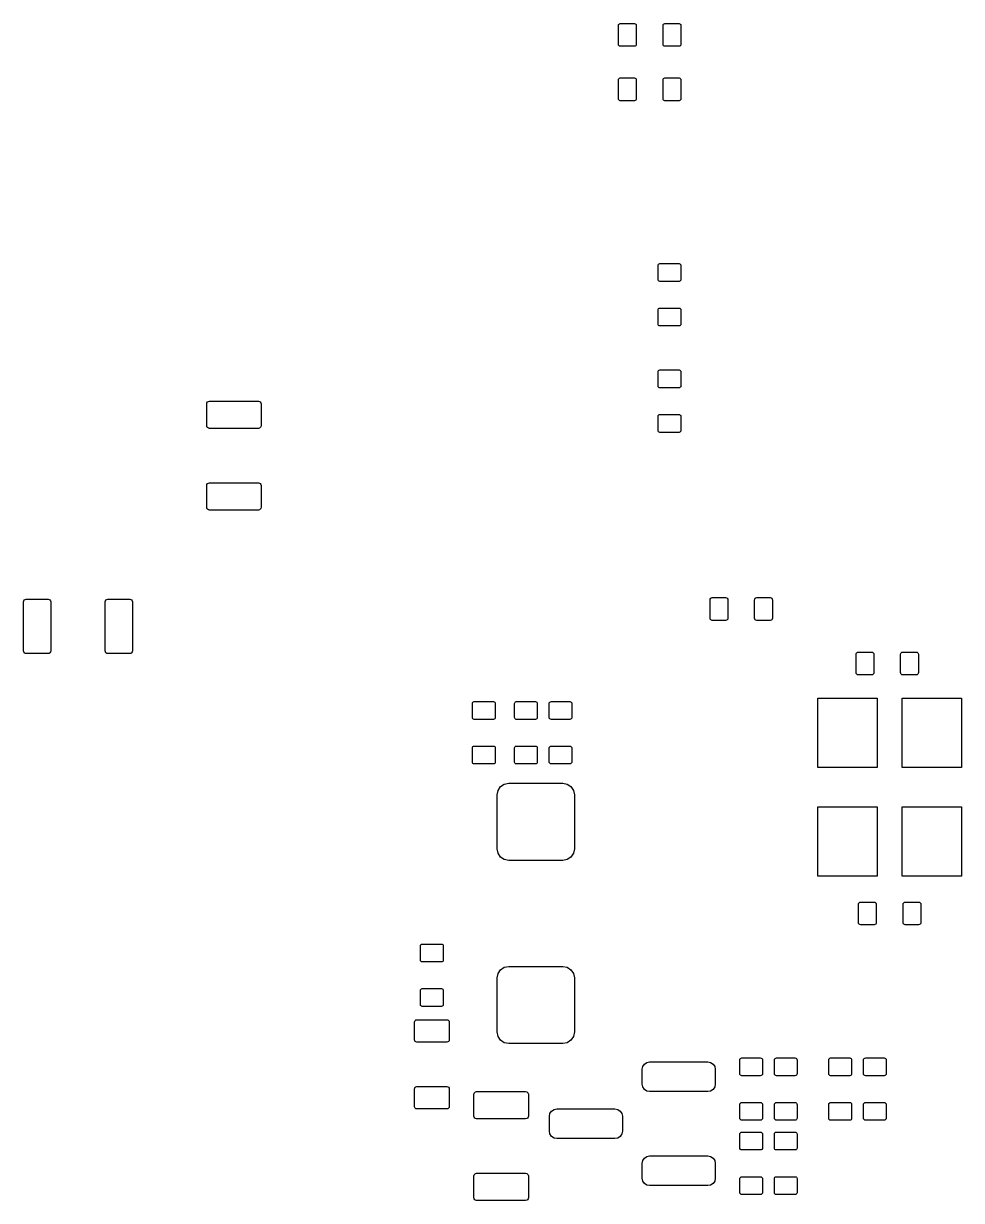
# Model space of a CAD drawing. Extents: x 105.5 to 143.5, y -104 to -51.8.
# Drawn here: x 105.5 to 124.45, y -104.05 to -80.27 of the extents above; entities that cross this region are included whole.
import ezdxf

# ---------------------------------------------------------------- set-up
doc = ezdxf.new("R2010")
doc.units = 0
doc.layers.add('BLACK', color=7, linetype='CONTINUOUS')

msp = doc.modelspace()

# ---------------------------------------------------------------- linework, layer by layer
at = {"layer": 'BLACK', "linetype": 'CONTINUOUS'}
for p, q in [((117.52, -80.306), (117.523, -80.2922)), ((117.52, -80.694), (117.52, -80.306)), ((117.523, -80.2922), (117.531, -80.2805)), ((117.531, -80.2805), (117.542, -80.2727)), ((117.542, -80.2727), (117.556, -80.27)), ((117.556, -80.27), (117.844, -80.27)), ((117.844, -80.27), (117.858, -80.2727)), ((117.858, -80.2727), (117.869, -80.2805)), ((117.869, -80.2805), (117.877, -80.2922)), ((117.877, -80.2922), (117.88, -80.306)), ((117.88, -80.306), (117.88, -80.694)), ((118.42, -80.306), (118.423, -80.2922)), ((118.42, -80.694), (118.42, -80.306)), ((118.423, -80.2922), (118.431, -80.2805)), ((118.431, -80.2805), (118.442, -80.2727)), ((118.442, -80.2727), (118.456, -80.27)), ((118.456, -80.27), (118.744, -80.27)), ((118.744, -80.27), (118.758, -80.2727)), ((118.758, -80.2727), (118.769, -80.2805)), ((118.769, -80.2805), (118.777, -80.2922)), ((118.777, -80.2922), (118.78, -80.306)), ((118.78, -80.306), (118.78, -80.694)), ((117.523, -80.7078), (117.52, -80.694)), ((117.531, -80.7195), (117.523, -80.7078)), ((117.542, -80.7273), (117.531, -80.7195)), ((117.556, -80.73), (117.542, -80.7273)), ((117.844, -80.73), (117.556, -80.73)), ((117.858, -80.7273), (117.844, -80.73)), ((117.869, -80.7195), (117.858, -80.7273)), ((117.877, -80.7078), (117.869, -80.7195)), ((117.88, -80.694), (117.877, -80.7078)), ((118.423, -80.7078), (118.42, -80.694)), ((118.431, -80.7195), (118.423, -80.7078)), ((118.442, -80.7273), (118.431, -80.7195)), ((118.456, -80.73), (118.442, -80.7273)), ((118.744, -80.73), (118.456, -80.73)), ((118.758, -80.7273), (118.744, -80.73)), ((118.769, -80.7195), (118.758, -80.7273)), ((118.777, -80.7078), (118.769, -80.7195)), ((118.78, -80.694), (118.777, -80.7078)), ((117.52, -81.406), (117.523, -81.3922)), ((117.52, -81.794), (117.52, -81.406)), ((117.523, -81.3922), (117.531, -81.3805)), ((117.531, -81.3805), (117.542, -81.3727)), ((117.542, -81.3727), (117.556, -81.37)), ((117.556, -81.37), (117.844, -81.37)), ((117.844, -81.37), (117.858, -81.3727)), ((117.858, -81.3727), (117.869, -81.3805)), ((117.869, -81.3805), (117.877, -81.3922)), ((117.877, -81.3922), (117.88, -81.406)), ((117.88, -81.406), (117.88, -81.794)), ((118.42, -81.406), (118.423, -81.3922)), ((118.42, -81.794), (118.42, -81.406)), ((118.423, -81.3922), (118.431, -81.3805)), ((118.431, -81.3805), (118.442, -81.3727)), ((118.442, -81.3727), (118.456, -81.37)), ((118.456, -81.37), (118.744, -81.37)), ((118.744, -81.37), (118.758, -81.3727)), ((118.758, -81.3727), (118.769, -81.3805)), ((118.769, -81.3805), (118.777, -81.3922)), ((118.777, -81.3922), (118.78, -81.406)), ((118.78, -81.406), (118.78, -81.794)), ((117.523, -81.8078), (117.52, -81.794)), ((117.88, -81.794), (117.877, -81.8078)), ((118.423, -81.8078), (118.42, -81.794)), ((118.78, -81.794), (118.777, -81.8078)), ((117.531, -81.8195), (117.523, -81.8078)), ((117.542, -81.8273), (117.531, -81.8195)), ((117.556, -81.83), (117.542, -81.8273)), ((117.844, -81.83), (117.556, -81.83)), ((117.858, -81.8273), (117.844, -81.83)), ((117.869, -81.8195), (117.858, -81.8273)), ((117.877, -81.8078), (117.869, -81.8195)), ((118.431, -81.8195), (118.423, -81.8078)), ((118.442, -81.8273), (118.431, -81.8195)), ((118.456, -81.83), (118.442, -81.8273)), ((118.744, -81.83), (118.456, -81.83)), ((118.758, -81.8273), (118.744, -81.83)), ((118.769, -81.8195), (118.758, -81.8273)), ((118.777, -81.8078), (118.769, -81.8195)), ((118.323, -85.1422), (118.331, -85.1305)), ((118.331, -85.1305), (118.342, -85.1227)), ((118.342, -85.1227), (118.356, -85.12)), ((118.356, -85.12), (118.744, -85.12)), ((118.744, -85.12), (118.758, -85.1227)), ((118.758, -85.1227), (118.769, -85.1305)), ((118.769, -85.1305), (118.777, -85.1422)), ((118.32, -85.156), (118.323, -85.1422)), ((118.32, -85.444), (118.32, -85.156)), ((118.777, -85.1422), (118.78, -85.156)), ((118.78, -85.156), (118.78, -85.444)), ((118.323, -85.4578), (118.32, -85.444)), ((118.331, -85.4695), (118.323, -85.4578)), ((118.342, -85.4773), (118.331, -85.4695)), ((118.356, -85.48), (118.342, -85.4773)), ((118.744, -85.48), (118.356, -85.48)), ((118.758, -85.4773), (118.744, -85.48)), ((118.769, -85.4695), (118.758, -85.4773)), ((118.777, -85.4578), (118.769, -85.4695)), ((118.78, -85.444), (118.777, -85.4578)), ((118.32, -86.056), (118.323, -86.0422)), ((118.32, -86.344), (118.32, -86.056)), ((118.323, -86.0422), (118.331, -86.0305)), ((118.331, -86.0305), (118.342, -86.0227)), ((118.342, -86.0227), (118.356, -86.02)), ((118.356, -86.02), (118.744, -86.02)), ((118.744, -86.02), (118.758, -86.0227)), ((118.758, -86.0227), (118.769, -86.0305)), ((118.769, -86.0305), (118.777, -86.0422)), ((118.777, -86.0422), (118.78, -86.056)), ((118.78, -86.056), (118.78, -86.344)), ((118.323, -86.3578), (118.32, -86.344)), ((118.331, -86.3695), (118.323, -86.3578)), ((118.342, -86.3773), (118.331, -86.3695)), ((118.356, -86.38), (118.342, -86.3773)), ((118.744, -86.38), (118.356, -86.38)), ((118.758, -86.3773), (118.744, -86.38)), ((118.769, -86.3695), (118.758, -86.3773)), ((118.777, -86.3578), (118.769, -86.3695)), ((118.78, -86.344), (118.777, -86.3578)), ((118.342, -87.2727), (118.356, -87.27)), ((118.356, -87.27), (118.744, -87.27)), ((118.744, -87.27), (118.758, -87.2727)), ((118.32, -87.306), (118.323, -87.2922)), ((118.32, -87.594), (118.32, -87.306)), ((118.323, -87.2922), (118.331, -87.2805)), ((118.331, -87.2805), (118.342, -87.2727)), ((118.758, -87.2727), (118.769, -87.2805)), ((118.769, -87.2805), (118.777, -87.2922)), ((118.777, -87.2922), (118.78, -87.306)), ((118.78, -87.306), (118.78, -87.594)), ((118.323, -87.6078), (118.32, -87.594)), ((118.331, -87.6195), (118.323, -87.6078)), ((118.342, -87.6273), (118.331, -87.6195)), ((118.356, -87.63), (118.342, -87.6273)), ((118.744, -87.63), (118.356, -87.63)), ((118.758, -87.6273), (118.744, -87.63)), ((118.769, -87.6195), (118.758, -87.6273)), ((118.777, -87.6078), (118.769, -87.6195)), ((118.78, -87.594), (118.777, -87.6078)), ((109.2, -87.955), (109.204, -87.934)), ((109.2, -88.395), (109.2, -87.955)), ((109.204, -87.934), (109.216, -87.9161)), ((109.216, -87.9161), (109.234, -87.9042)), ((109.234, -87.9042), (109.255, -87.9)), ((109.255, -87.9), (110.245, -87.9)), ((110.245, -87.9), (110.266, -87.9042)), ((110.266, -87.9042), (110.284, -87.9161)), ((110.284, -87.9161), (110.296, -87.934)), ((110.296, -87.934), (110.3, -87.955)), ((110.3, -87.955), (110.3, -88.395)), ((118.32, -88.206), (118.323, -88.1922)), ((118.32, -88.494), (118.32, -88.206)), ((118.323, -88.1922), (118.331, -88.1805)), ((118.331, -88.1805), (118.342, -88.1727)), ((118.342, -88.1727), (118.356, -88.17)), ((118.356, -88.17), (118.744, -88.17)), ((118.744, -88.17), (118.758, -88.1727)), ((118.758, -88.1727), (118.769, -88.1805)), ((118.769, -88.1805), (118.777, -88.1922)), ((118.777, -88.1922), (118.78, -88.206)), ((118.78, -88.206), (118.78, -88.494)), ((109.204, -88.416), (109.2, -88.395)), ((109.216, -88.4339), (109.204, -88.416)), ((109.234, -88.4458), (109.216, -88.4339)), ((109.255, -88.45), (109.234, -88.4458)), ((110.245, -88.45), (109.255, -88.45)), ((110.266, -88.4458), (110.245, -88.45)), ((110.284, -88.4339), (110.266, -88.4458)), ((110.296, -88.416), (110.284, -88.4339)), ((110.3, -88.395), (110.296, -88.416)), ((118.323, -88.5078), (118.32, -88.494)), ((118.331, -88.5195), (118.323, -88.5078)), ((118.342, -88.5273), (118.331, -88.5195)), ((118.356, -88.53), (118.342, -88.5273)), ((118.744, -88.53), (118.356, -88.53)), ((118.758, -88.5273), (118.744, -88.53)), ((118.769, -88.5195), (118.758, -88.5273)), ((118.777, -88.5078), (118.769, -88.5195)), ((118.78, -88.494), (118.777, -88.5078)), ((109.2, -89.605), (109.204, -89.584)), ((109.2, -90.045), (109.2, -89.605)), ((109.204, -89.584), (109.216, -89.5661)), ((109.216, -89.5661), (109.234, -89.5542)), ((109.234, -89.5542), (109.255, -89.55)), ((109.255, -89.55), (110.245, -89.55)), ((110.245, -89.55), (110.266, -89.5542)), ((110.266, -89.5542), (110.284, -89.5661)), ((110.284, -89.5661), (110.296, -89.584)), ((110.296, -89.584), (110.3, -89.605)), ((110.3, -89.605), (110.3, -90.045)), ((109.204, -90.066), (109.2, -90.045)), ((109.216, -90.0839), (109.204, -90.066)), ((109.234, -90.0958), (109.216, -90.0839)), ((109.255, -90.1), (109.234, -90.0958)), ((110.245, -90.1), (109.255, -90.1)), ((110.266, -90.0958), (110.245, -90.1)), ((110.284, -90.0839), (110.266, -90.0958)), ((110.296, -90.066), (110.284, -90.0839)), ((110.3, -90.045), (110.296, -90.066)), ((105.5, -91.955), (105.504, -91.934)), ((105.5, -92.945), (105.5, -91.955)), ((105.504, -91.934), (105.516, -91.9161)), ((105.516, -91.9161), (105.534, -91.9042)), ((105.534, -91.9042), (105.555, -91.9)), ((105.555, -91.9), (105.995, -91.9)), ((105.995, -91.9), (106.016, -91.9042)), ((106.016, -91.9042), (106.034, -91.9161)), ((106.034, -91.9161), (106.046, -91.934)), ((106.046, -91.934), (106.05, -91.955)), ((106.05, -91.955), (106.05, -92.945)), ((107.15, -91.955), (107.154, -91.934)), ((107.15, -92.945), (107.15, -91.955)), ((107.154, -91.934), (107.166, -91.9161)), ((107.166, -91.9161), (107.184, -91.9042)), ((107.184, -91.9042), (107.205, -91.9)), ((107.205, -91.9), (107.645, -91.9)), ((107.645, -91.9), (107.666, -91.9042)), ((107.666, -91.9042), (107.684, -91.9161)), ((107.684, -91.9161), (107.696, -91.934)), ((107.696, -91.934), (107.7, -91.955)), ((107.7, -91.955), (107.7, -92.945)), ((119.37, -91.915), (119.373, -91.8978)), ((119.37, -92.285), (119.37, -91.915)), ((119.373, -91.8978), (119.383, -91.8832)), ((119.383, -91.8832), (119.398, -91.8734)), ((119.398, -91.8734), (119.415, -91.87)), ((119.415, -91.87), (119.685, -91.87)), ((119.685, -91.87), (119.702, -91.8734)), ((119.702, -91.8734), (119.717, -91.8832)), ((119.717, -91.8832), (119.727, -91.8978)), ((119.727, -91.8978), (119.73, -91.915)), ((119.73, -91.915), (119.73, -92.285)), ((120.27, -91.915), (120.273, -91.8978)), ((120.27, -92.285), (120.27, -91.915)), ((120.273, -91.8978), (120.283, -91.8832)), ((120.283, -91.8832), (120.298, -91.8734)), ((120.298, -91.8734), (120.315, -91.87)), ((120.315, -91.87), (120.585, -91.87)), ((120.585, -91.87), (120.602, -91.8734)), ((120.602, -91.8734), (120.617, -91.8832)), ((120.617, -91.8832), (120.627, -91.8978)), ((120.627, -91.8978), (120.63, -91.915)), ((120.63, -91.915), (120.63, -92.285)), ((119.373, -92.3022), (119.37, -92.285)), ((119.383, -92.3168), (119.373, -92.3022)), ((119.398, -92.3266), (119.383, -92.3168)), ((119.415, -92.33), (119.398, -92.3266)), ((119.685, -92.33), (119.415, -92.33)), ((119.702, -92.3266), (119.685, -92.33)), ((119.717, -92.3168), (119.702, -92.3266)), ((119.727, -92.3022), (119.717, -92.3168)), ((119.73, -92.285), (119.727, -92.3022)), ((120.273, -92.3022), (120.27, -92.285)), ((120.283, -92.3168), (120.273, -92.3022)), ((120.298, -92.3266), (120.283, -92.3168)), ((120.315, -92.33), (120.298, -92.3266)), ((120.585, -92.33), (120.315, -92.33)), ((120.602, -92.3266), (120.585, -92.33)), ((120.617, -92.3168), (120.602, -92.3266)), ((120.627, -92.3022), (120.617, -92.3168)), ((120.63, -92.285), (120.627, -92.3022)), ((105.504, -92.966), (105.5, -92.945)), ((105.516, -92.9839), (105.504, -92.966)), ((106.046, -92.966), (106.034, -92.9839)), ((106.05, -92.945), (106.046, -92.966)), ((107.154, -92.966), (107.15, -92.945)), ((107.166, -92.9839), (107.154, -92.966)), ((107.696, -92.966), (107.684, -92.9839)), ((107.7, -92.945), (107.696, -92.966)), ((122.333, -92.9832), (122.348, -92.9734)), ((122.348, -92.9734), (122.365, -92.97)), ((122.365, -92.97), (122.635, -92.97)), ((122.635, -92.97), (122.652, -92.9734)), ((122.652, -92.9734), (122.667, -92.9832)), ((123.233, -92.9832), (123.248, -92.9734)), ((123.248, -92.9734), (123.265, -92.97)), ((123.265, -92.97), (123.535, -92.97)), ((123.535, -92.97), (123.552, -92.9734)), ((123.552, -92.9734), (123.567, -92.9832)), ((105.534, -92.9958), (105.516, -92.9839)), ((105.555, -93), (105.534, -92.9958)), ((105.995, -93), (105.555, -93)), ((106.016, -92.9958), (105.995, -93)), ((106.034, -92.9839), (106.016, -92.9958)), ((107.184, -92.9958), (107.166, -92.9839)), ((107.205, -93), (107.184, -92.9958)), ((107.645, -93), (107.205, -93)), ((107.666, -92.9958), (107.645, -93)), ((107.684, -92.9839), (107.666, -92.9958)), ((122.32, -93.015), (122.323, -92.9978)), ((122.32, -93.385), (122.32, -93.015)), ((122.323, -92.9978), (122.333, -92.9832)), ((122.667, -92.9832), (122.677, -92.9978)), ((122.677, -92.9978), (122.68, -93.015)), ((122.68, -93.015), (122.68, -93.385)), ((123.22, -93.015), (123.223, -92.9978)), ((123.22, -93.385), (123.22, -93.015)), ((123.223, -92.9978), (123.233, -92.9832)), ((123.567, -92.9832), (123.577, -92.9978)), ((123.577, -92.9978), (123.58, -93.015)), ((123.58, -93.015), (123.58, -93.385)), ((122.323, -93.4022), (122.32, -93.385)), ((122.333, -93.4168), (122.323, -93.4022)), ((122.348, -93.4266), (122.333, -93.4168)), ((122.365, -93.43), (122.348, -93.4266)), ((122.635, -93.43), (122.365, -93.43)), ((122.652, -93.4266), (122.635, -93.43)), ((122.667, -93.4168), (122.652, -93.4266)), ((122.677, -93.4022), (122.667, -93.4168)), ((122.68, -93.385), (122.677, -93.4022)), ((123.223, -93.4022), (123.22, -93.385)), ((123.233, -93.4168), (123.223, -93.4022)), ((123.248, -93.4266), (123.233, -93.4168)), ((123.265, -93.43), (123.248, -93.4266)), ((123.535, -93.43), (123.265, -93.43)), ((123.552, -93.4266), (123.535, -93.43)), ((123.567, -93.4168), (123.552, -93.4266)), ((123.577, -93.4022), (123.567, -93.4168)), ((123.58, -93.385), (123.577, -93.4022)), ((121.55, -95.3), (121.55, -93.9)), ((121.55, -93.9), (122.75, -93.9)), ((122.75, -93.9), (122.75, -95.3)), ((123.25, -95.3), (123.25, -93.9)), ((123.25, -93.9), (124.45, -93.9)), ((124.45, -93.9), (124.45, -95.3)), ((114.57, -94.006), (114.573, -93.9922)), ((114.57, -94.294), (114.57, -94.006)), ((114.573, -93.9922), (114.581, -93.9805)), ((114.581, -93.9805), (114.592, -93.9727)), ((114.592, -93.9727), (114.606, -93.97)), ((114.606, -93.97), (114.994, -93.97)), ((114.994, -93.97), (115.008, -93.9727)), ((115.008, -93.9727), (115.019, -93.9805)), ((115.019, -93.9805), (115.027, -93.9922)), ((115.027, -93.9922), (115.03, -94.006)), ((115.03, -94.006), (115.03, -94.294)), ((115.42, -94.006), (115.423, -93.9922)), ((115.42, -94.294), (115.42, -94.006)), ((115.423, -93.9922), (115.431, -93.9805)), ((115.431, -93.9805), (115.442, -93.9727)), ((115.442, -93.9727), (115.456, -93.97)), ((115.456, -93.97), (115.844, -93.97)), ((115.844, -93.97), (115.858, -93.9727)), ((115.858, -93.9727), (115.869, -93.9805)), ((115.869, -93.9805), (115.877, -93.9922)), ((115.877, -93.9922), (115.88, -94.006)), ((115.88, -94.006), (115.88, -94.294)), ((116.12, -94.015), (116.123, -93.9978)), ((116.12, -94.285), (116.12, -94.015)), ((116.123, -93.9978), (116.133, -93.9832)), ((116.133, -93.9832), (116.148, -93.9734)), ((116.148, -93.9734), (116.165, -93.97)), ((116.165, -93.97), (116.535, -93.97)), ((116.535, -93.97), (116.552, -93.9734)), ((116.552, -93.9734), (116.567, -93.9832)), ((116.567, -93.9832), (116.577, -93.9978)), ((116.577, -93.9978), (116.58, -94.015)), ((116.58, -94.015), (116.58, -94.285)), ((114.573, -94.3078), (114.57, -94.294)), ((114.581, -94.3195), (114.573, -94.3078)), ((114.592, -94.3273), (114.581, -94.3195)), ((114.606, -94.33), (114.592, -94.3273)), ((114.994, -94.33), (114.606, -94.33)), ((115.008, -94.3273), (114.994, -94.33)), ((115.019, -94.3195), (115.008, -94.3273)), ((115.027, -94.3078), (115.019, -94.3195)), ((115.03, -94.294), (115.027, -94.3078)), ((115.423, -94.3078), (115.42, -94.294)), ((115.431, -94.3195), (115.423, -94.3078)), ((115.442, -94.3273), (115.431, -94.3195)), ((115.456, -94.33), (115.442, -94.3273)), ((115.844, -94.33), (115.456, -94.33)), ((115.858, -94.3273), (115.844, -94.33)), ((115.869, -94.3195), (115.858, -94.3273)), ((115.877, -94.3078), (115.869, -94.3195)), ((115.88, -94.294), (115.877, -94.3078)), ((116.123, -94.3022), (116.12, -94.285)), ((116.133, -94.3168), (116.123, -94.3022)), ((116.148, -94.3266), (116.133, -94.3168)), ((116.165, -94.33), (116.148, -94.3266)), ((116.535, -94.33), (116.165, -94.33)), ((116.552, -94.3266), (116.535, -94.33)), ((116.567, -94.3168), (116.552, -94.3266)), ((116.577, -94.3022), (116.567, -94.3168)), ((116.58, -94.285), (116.577, -94.3022)), ((114.573, -94.8922), (114.581, -94.8805)), ((114.581, -94.8805), (114.592, -94.8727)), ((114.592, -94.8727), (114.606, -94.87)), ((114.606, -94.87), (114.994, -94.87)), ((114.994, -94.87), (115.008, -94.8727)), ((115.008, -94.8727), (115.019, -94.8805)), ((115.019, -94.8805), (115.027, -94.8922)), ((115.423, -94.8922), (115.431, -94.8805)), ((115.431, -94.8805), (115.442, -94.8727)), ((115.442, -94.8727), (115.456, -94.87)), ((115.456, -94.87), (115.844, -94.87)), ((115.844, -94.87), (115.858, -94.8727)), ((115.858, -94.8727), (115.869, -94.8805)), ((115.869, -94.8805), (115.877, -94.8922)), ((116.133, -94.8832), (116.148, -94.8734)), ((116.148, -94.8734), (116.165, -94.87)), ((116.165, -94.87), (116.535, -94.87)), ((116.535, -94.87), (116.552, -94.8734)), ((116.552, -94.8734), (116.567, -94.8832)), ((114.57, -94.906), (114.573, -94.8922)), ((114.57, -95.194), (114.57, -94.906)), ((115.027, -94.8922), (115.03, -94.906)), ((115.03, -94.906), (115.03, -95.194)), ((115.42, -94.906), (115.423, -94.8922)), ((115.42, -95.194), (115.42, -94.906)), ((115.877, -94.8922), (115.88, -94.906)), ((115.88, -94.906), (115.88, -95.194)), ((116.12, -94.915), (116.123, -94.8978)), ((116.12, -95.185), (116.12, -94.915)), ((116.123, -94.8978), (116.133, -94.8832)), ((116.567, -94.8832), (116.577, -94.8978)), ((116.577, -94.8978), (116.58, -94.915)), ((116.58, -94.915), (116.58, -95.185)), ((114.573, -95.2078), (114.57, -95.194)), ((114.581, -95.2195), (114.573, -95.2078)), ((114.592, -95.2273), (114.581, -95.2195)), ((114.606, -95.23), (114.592, -95.2273)), ((114.994, -95.23), (114.606, -95.23)), ((115.008, -95.2273), (114.994, -95.23)), ((115.019, -95.2195), (115.008, -95.2273)), ((115.027, -95.2078), (115.019, -95.2195)), ((115.03, -95.194), (115.027, -95.2078)), ((115.423, -95.2078), (115.42, -95.194)), ((115.431, -95.2195), (115.423, -95.2078)), ((115.442, -95.2273), (115.431, -95.2195)), ((115.456, -95.23), (115.442, -95.2273)), ((115.844, -95.23), (115.456, -95.23)), ((115.858, -95.2273), (115.844, -95.23)), ((115.869, -95.2195), (115.858, -95.2273)), ((115.877, -95.2078), (115.869, -95.2195)), ((115.88, -95.194), (115.877, -95.2078)), ((116.123, -95.2022), (116.12, -95.185)), ((116.133, -95.2168), (116.123, -95.2022)), ((116.148, -95.2266), (116.133, -95.2168)), ((116.165, -95.23), (116.148, -95.2266)), ((116.535, -95.23), (116.165, -95.23)), ((116.552, -95.2266), (116.535, -95.23)), ((116.567, -95.2168), (116.552, -95.2266)), ((116.577, -95.2022), (116.567, -95.2168)), ((116.58, -95.185), (116.577, -95.2022)), ((122.75, -95.3), (121.55, -95.3)), ((124.45, -95.3), (123.25, -95.3)), ((115.07, -95.854), (115.088, -95.7645)), ((115.088, -95.7645), (115.139, -95.6885)), ((115.139, -95.6885), (115.214, -95.6378)), ((115.214, -95.6378), (115.304, -95.62)), ((115.304, -95.62), (116.396, -95.62)), ((116.396, -95.62), (116.486, -95.6378)), ((116.486, -95.6378), (116.561, -95.6885)), ((116.561, -95.6885), (116.612, -95.7645)), ((116.612, -95.7645), (116.63, -95.854)), ((115.07, -96.946), (115.07, -95.854)), ((116.63, -95.854), (116.63, -96.946)), ((121.55, -97.5), (121.55, -96.1)), ((121.55, -96.1), (122.75, -96.1)), ((122.75, -96.1), (122.75, -97.5)), ((123.25, -97.5), (123.25, -96.1)), ((123.25, -96.1), (124.45, -96.1)), ((124.45, -96.1), (124.45, -97.5)), ((115.088, -97.0355), (115.07, -96.946)), ((116.63, -96.946), (116.612, -97.0355)), ((115.139, -97.1115), (115.088, -97.0355)), ((115.214, -97.1622), (115.139, -97.1115)), ((115.304, -97.18), (115.214, -97.1622)), ((116.396, -97.18), (115.304, -97.18)), ((116.486, -97.1622), (116.396, -97.18)), ((116.561, -97.1115), (116.486, -97.1622)), ((116.612, -97.0355), (116.561, -97.1115)), ((122.75, -97.5), (121.55, -97.5)), ((124.45, -97.5), (123.25, -97.5)), ((122.37, -98.065), (122.373, -98.0478)), ((122.37, -98.435), (122.37, -98.065)), ((122.373, -98.0478), (122.383, -98.0332)), ((122.383, -98.0332), (122.398, -98.0234)), ((122.398, -98.0234), (122.415, -98.02)), ((122.415, -98.02), (122.685, -98.02)), ((122.685, -98.02), (122.702, -98.0234)), ((122.702, -98.0234), (122.717, -98.0332)), ((122.717, -98.0332), (122.727, -98.0478)), ((122.727, -98.0478), (122.73, -98.065)), ((122.73, -98.065), (122.73, -98.435)), ((123.27, -98.065), (123.273, -98.0478)), ((123.27, -98.435), (123.27, -98.065)), ((123.273, -98.0478), (123.283, -98.0332)), ((123.283, -98.0332), (123.298, -98.0234)), ((123.298, -98.0234), (123.315, -98.02)), ((123.315, -98.02), (123.585, -98.02)), ((123.585, -98.02), (123.602, -98.0234)), ((123.602, -98.0234), (123.617, -98.0332)), ((123.617, -98.0332), (123.627, -98.0478)), ((123.627, -98.0478), (123.63, -98.065)), ((123.63, -98.065), (123.63, -98.435)), ((122.373, -98.4522), (122.37, -98.435)), ((122.73, -98.435), (122.727, -98.4522)), ((123.273, -98.4522), (123.27, -98.435)), ((123.63, -98.435), (123.627, -98.4522)), ((122.383, -98.4668), (122.373, -98.4522)), ((122.398, -98.4766), (122.383, -98.4668)), ((122.415, -98.48), (122.398, -98.4766)), ((122.685, -98.48), (122.415, -98.48)), ((122.702, -98.4766), (122.685, -98.48)), ((122.717, -98.4668), (122.702, -98.4766)), ((122.727, -98.4522), (122.717, -98.4668)), ((123.283, -98.4668), (123.273, -98.4522)), ((123.298, -98.4766), (123.283, -98.4668)), ((123.315, -98.48), (123.298, -98.4766)), ((123.585, -98.48), (123.315, -98.48)), ((123.602, -98.4766), (123.585, -98.48)), ((123.617, -98.4668), (123.602, -98.4766)), ((123.627, -98.4522), (123.617, -98.4668)), ((113.52, -98.906), (113.523, -98.8922)), ((113.52, -99.194), (113.52, -98.906)), ((113.523, -98.8922), (113.531, -98.8805)), ((113.531, -98.8805), (113.542, -98.8727)), ((113.542, -98.8727), (113.556, -98.87)), ((113.556, -98.87), (113.944, -98.87)), ((113.944, -98.87), (113.958, -98.8727)), ((113.958, -98.8727), (113.969, -98.8805)), ((113.969, -98.8805), (113.977, -98.8922)), ((113.977, -98.8922), (113.98, -98.906)), ((113.98, -98.906), (113.98, -99.194)), ((113.523, -99.2078), (113.52, -99.194)), ((113.531, -99.2195), (113.523, -99.2078)), ((113.542, -99.2273), (113.531, -99.2195)), ((113.556, -99.23), (113.542, -99.2273)), ((113.944, -99.23), (113.556, -99.23)), ((113.958, -99.2273), (113.944, -99.23)), ((113.969, -99.2195), (113.958, -99.2273)), ((113.977, -99.2078), (113.969, -99.2195)), ((113.98, -99.194), (113.977, -99.2078)), ((115.088, -99.4645), (115.139, -99.3885)), ((115.139, -99.3885), (115.214, -99.3378)), ((115.214, -99.3378), (115.304, -99.32)), ((115.304, -99.32), (116.396, -99.32)), ((116.396, -99.32), (116.486, -99.3378)), ((116.486, -99.3378), (116.561, -99.3885)), ((116.561, -99.3885), (116.612, -99.4645)), ((115.07, -99.554), (115.088, -99.4645)), ((115.07, -100.646), (115.07, -99.554)), ((116.612, -99.4645), (116.63, -99.554)), ((116.63, -99.554), (116.63, -100.646)), ((113.52, -99.806), (113.523, -99.7922)), ((113.52, -100.094), (113.52, -99.806)), ((113.523, -99.7922), (113.531, -99.7805)), ((113.531, -99.7805), (113.542, -99.7727)), ((113.542, -99.7727), (113.556, -99.77)), ((113.556, -99.77), (113.944, -99.77)), ((113.944, -99.77), (113.958, -99.7727)), ((113.958, -99.7727), (113.969, -99.7805)), ((113.969, -99.7805), (113.977, -99.7922)), ((113.977, -99.7922), (113.98, -99.806)), ((113.98, -99.806), (113.98, -100.094)), ((113.523, -100.108), (113.52, -100.094)), ((113.531, -100.119), (113.523, -100.108)), ((113.977, -100.108), (113.969, -100.119)), ((113.98, -100.094), (113.977, -100.108)), ((113.542, -100.127), (113.531, -100.119)), ((113.556, -100.13), (113.542, -100.127)), ((113.944, -100.13), (113.556, -100.13)), ((113.958, -100.127), (113.944, -100.13)), ((113.969, -100.119), (113.958, -100.127)), ((113.4, -100.445), (113.403, -100.428)), ((113.4, -100.805), (113.4, -100.445)), ((113.403, -100.428), (113.413, -100.413)), ((113.413, -100.413), (113.428, -100.403)), ((113.428, -100.403), (113.445, -100.4)), ((113.445, -100.4), (114.055, -100.4)), ((114.055, -100.4), (114.072, -100.403)), ((114.072, -100.403), (114.087, -100.413)), ((114.087, -100.413), (114.097, -100.428)), ((114.097, -100.428), (114.1, -100.445)), ((114.1, -100.445), (114.1, -100.805)), ((113.403, -100.822), (113.4, -100.805)), ((113.413, -100.837), (113.403, -100.822)), ((114.097, -100.822), (114.087, -100.837)), ((114.1, -100.805), (114.097, -100.822)), ((115.088, -100.736), (115.07, -100.646)), ((115.139, -100.811), (115.088, -100.736)), ((115.214, -100.862), (115.139, -100.811)), ((116.561, -100.811), (116.486, -100.862)), ((116.612, -100.736), (116.561, -100.811)), ((116.63, -100.646), (116.612, -100.736)), ((113.428, -100.847), (113.413, -100.837)), ((113.445, -100.85), (113.428, -100.847)), ((114.055, -100.85), (113.445, -100.85)), ((114.072, -100.847), (114.055, -100.85)), ((114.087, -100.837), (114.072, -100.847)), ((115.304, -100.88), (115.214, -100.862)), ((116.396, -100.88), (115.304, -100.88)), ((116.486, -100.862), (116.396, -100.88)), ((118.011, -101.343), (118.044, -101.294)), ((118.044, -101.294), (118.093, -101.261)), ((118.093, -101.261), (118.15, -101.25)), ((118.15, -101.25), (119.325, -101.25)), ((119.325, -101.25), (119.382, -101.261)), ((119.382, -101.261), (119.431, -101.294)), ((119.431, -101.294), (119.464, -101.343)), ((119.97, -101.215), (119.973, -101.198)), ((119.97, -101.485), (119.97, -101.215)), ((119.973, -101.198), (119.983, -101.183)), ((119.983, -101.183), (119.998, -101.173)), ((119.998, -101.173), (120.015, -101.17)), ((120.015, -101.17), (120.385, -101.17)), ((120.385, -101.17), (120.402, -101.173)), ((120.402, -101.173), (120.417, -101.183)), ((120.417, -101.183), (120.427, -101.198)), ((120.427, -101.198), (120.43, -101.215)), ((120.43, -101.215), (120.43, -101.485)), ((120.67, -101.215), (120.673, -101.198)), ((120.67, -101.485), (120.67, -101.215)), ((120.673, -101.198), (120.683, -101.183)), ((120.683, -101.183), (120.698, -101.173)), ((120.698, -101.173), (120.715, -101.17)), ((120.715, -101.17), (121.085, -101.17)), ((121.085, -101.17), (121.102, -101.173)), ((121.102, -101.173), (121.117, -101.183)), ((121.117, -101.183), (121.127, -101.198)), ((121.127, -101.198), (121.13, -101.215)), ((121.13, -101.215), (121.13, -101.485)), ((121.77, -101.206), (121.773, -101.192)), ((121.77, -101.494), (121.77, -101.206)), ((121.773, -101.192), (121.781, -101.181)), ((121.781, -101.181), (121.792, -101.173)), ((121.792, -101.173), (121.806, -101.17)), ((121.806, -101.17), (122.194, -101.17)), ((122.194, -101.17), (122.208, -101.173)), ((122.208, -101.173), (122.219, -101.181)), ((122.219, -101.181), (122.227, -101.192)), ((122.227, -101.192), (122.23, -101.206)), ((122.23, -101.206), (122.23, -101.494)), ((122.47, -101.215), (122.473, -101.198)), ((122.47, -101.485), (122.47, -101.215)), ((122.473, -101.198), (122.483, -101.183)), ((122.483, -101.183), (122.498, -101.173)), ((122.498, -101.173), (122.515, -101.17)), ((122.515, -101.17), (122.885, -101.17)), ((122.885, -101.17), (122.902, -101.173)), ((122.902, -101.173), (122.917, -101.183)), ((122.917, -101.183), (122.927, -101.198)), ((122.927, -101.198), (122.93, -101.215)), ((122.93, -101.215), (122.93, -101.485)), ((118, -101.4), (118.011, -101.343)), ((118, -101.7), (118, -101.4)), ((119.464, -101.343), (119.475, -101.4)), ((119.475, -101.4), (119.475, -101.7)), ((119.973, -101.502), (119.97, -101.485)), ((119.983, -101.517), (119.973, -101.502)), ((119.998, -101.527), (119.983, -101.517)), ((120.015, -101.53), (119.998, -101.527)), ((120.385, -101.53), (120.015, -101.53)), ((120.402, -101.527), (120.385, -101.53)), ((120.417, -101.517), (120.402, -101.527)), ((120.427, -101.502), (120.417, -101.517)), ((120.43, -101.485), (120.427, -101.502)), ((120.673, -101.502), (120.67, -101.485)), ((120.683, -101.517), (120.673, -101.502)), ((120.698, -101.527), (120.683, -101.517)), ((120.715, -101.53), (120.698, -101.527)), ((121.085, -101.53), (120.715, -101.53)), ((121.102, -101.527), (121.085, -101.53)), ((121.117, -101.517), (121.102, -101.527)), ((121.127, -101.502), (121.117, -101.517)), ((121.13, -101.485), (121.127, -101.502)), ((121.773, -101.508), (121.77, -101.494)), ((121.781, -101.519), (121.773, -101.508)), ((121.792, -101.527), (121.781, -101.519)), ((121.806, -101.53), (121.792, -101.527)), ((122.194, -101.53), (121.806, -101.53)), ((122.208, -101.527), (122.194, -101.53)), ((122.219, -101.519), (122.208, -101.527)), ((122.227, -101.508), (122.219, -101.519)), ((122.23, -101.494), (122.227, -101.508)), ((122.473, -101.502), (122.47, -101.485)), ((122.483, -101.517), (122.473, -101.502)), ((122.498, -101.527), (122.483, -101.517)), ((122.515, -101.53), (122.498, -101.527)), ((122.885, -101.53), (122.515, -101.53)), ((122.902, -101.527), (122.885, -101.53)), ((122.917, -101.517), (122.902, -101.527)), ((122.927, -101.502), (122.917, -101.517)), ((122.93, -101.485), (122.927, -101.502)), ((113.4, -101.795), (113.403, -101.778)), ((113.403, -101.778), (113.413, -101.763)), ((113.413, -101.763), (113.428, -101.753)), ((113.428, -101.753), (113.445, -101.75)), ((113.445, -101.75), (114.055, -101.75)), ((114.055, -101.75), (114.072, -101.753)), ((114.072, -101.753), (114.087, -101.763)), ((114.087, -101.763), (114.097, -101.778)), ((114.097, -101.778), (114.1, -101.795)), ((118.011, -101.757), (118, -101.7)), ((118.044, -101.806), (118.011, -101.757)), ((119.464, -101.757), (119.431, -101.806)), ((119.475, -101.7), (119.464, -101.757)), ((113.4, -102.155), (113.4, -101.795)), ((114.1, -101.795), (114.1, -102.155)), ((114.6, -101.905), (114.604, -101.884)), ((114.6, -102.345), (114.6, -101.905)), ((114.604, -101.884), (114.616, -101.866)), ((114.616, -101.866), (114.634, -101.854)), ((114.634, -101.854), (114.655, -101.85)), ((114.655, -101.85), (115.645, -101.85)), ((115.645, -101.85), (115.666, -101.854)), ((115.666, -101.854), (115.684, -101.866)), ((115.684, -101.866), (115.696, -101.884)), ((115.696, -101.884), (115.7, -101.905)), ((115.7, -101.905), (115.7, -102.345)), ((118.093, -101.839), (118.044, -101.806)), ((118.15, -101.85), (118.093, -101.839)), ((119.325, -101.85), (118.15, -101.85)), ((119.382, -101.839), (119.325, -101.85)), ((119.431, -101.806), (119.382, -101.839)), ((113.403, -102.172), (113.4, -102.155)), ((113.413, -102.187), (113.403, -102.172)), ((113.428, -102.197), (113.413, -102.187)), ((113.445, -102.2), (113.428, -102.197)), ((114.055, -102.2), (113.445, -102.2)), ((114.072, -102.197), (114.055, -102.2)), ((114.087, -102.187), (114.072, -102.197)), ((114.097, -102.172), (114.087, -102.187)), ((114.1, -102.155), (114.097, -102.172)), ((116.136, -102.293), (116.169, -102.244)), ((116.169, -102.244), (116.218, -102.211)), ((116.218, -102.211), (116.275, -102.2)), ((116.275, -102.2), (117.45, -102.2)), ((117.45, -102.2), (117.507, -102.211)), ((117.507, -102.211), (117.556, -102.244)), ((117.556, -102.244), (117.589, -102.293)), ((119.97, -102.115), (119.973, -102.098)), ((119.97, -102.385), (119.97, -102.115)), ((119.973, -102.098), (119.983, -102.083)), ((119.983, -102.083), (119.998, -102.073)), ((119.998, -102.073), (120.015, -102.07)), ((120.015, -102.07), (120.385, -102.07)), ((120.385, -102.07), (120.402, -102.073)), ((120.402, -102.073), (120.417, -102.083)), ((120.417, -102.083), (120.427, -102.098)), ((120.427, -102.098), (120.43, -102.115)), ((120.43, -102.115), (120.43, -102.385)), ((120.67, -102.115), (120.673, -102.098)), ((120.67, -102.385), (120.67, -102.115)), ((120.673, -102.098), (120.683, -102.083)), ((120.683, -102.083), (120.698, -102.073)), ((120.698, -102.073), (120.715, -102.07)), ((120.715, -102.07), (121.085, -102.07)), ((121.085, -102.07), (121.102, -102.073)), ((121.102, -102.073), (121.117, -102.083)), ((121.117, -102.083), (121.127, -102.098)), ((121.127, -102.098), (121.13, -102.115)), ((121.13, -102.115), (121.13, -102.385)), ((121.77, -102.106), (121.773, -102.092)), ((121.77, -102.394), (121.77, -102.106)), ((121.773, -102.092), (121.781, -102.081)), ((121.781, -102.081), (121.792, -102.073)), ((121.792, -102.073), (121.806, -102.07)), ((121.806, -102.07), (122.194, -102.07)), ((122.194, -102.07), (122.208, -102.073)), ((122.208, -102.073), (122.219, -102.081)), ((122.219, -102.081), (122.227, -102.092)), ((122.227, -102.092), (122.23, -102.106)), ((122.23, -102.106), (122.23, -102.394)), ((122.47, -102.115), (122.473, -102.098)), ((122.47, -102.385), (122.47, -102.115)), ((122.473, -102.098), (122.483, -102.083)), ((122.483, -102.083), (122.498, -102.073)), ((122.498, -102.073), (122.515, -102.07)), ((122.515, -102.07), (122.885, -102.07)), ((122.885, -102.07), (122.902, -102.073)), ((122.902, -102.073), (122.917, -102.083)), ((122.917, -102.083), (122.927, -102.098)), ((122.927, -102.098), (122.93, -102.115)), ((122.93, -102.115), (122.93, -102.385)), ((114.604, -102.366), (114.6, -102.345)), ((114.616, -102.384), (114.604, -102.366)), ((114.634, -102.396), (114.616, -102.384)), ((114.655, -102.4), (114.634, -102.396)), ((115.645, -102.4), (114.655, -102.4)), ((115.666, -102.396), (115.645, -102.4)), ((115.684, -102.384), (115.666, -102.396)), ((115.696, -102.366), (115.684, -102.384)), ((115.7, -102.345), (115.696, -102.366)), ((116.125, -102.35), (116.136, -102.293)), ((116.125, -102.65), (116.125, -102.35)), ((117.589, -102.293), (117.6, -102.35)), ((117.6, -102.35), (117.6, -102.65)), ((119.973, -102.402), (119.97, -102.385)), ((119.983, -102.417), (119.973, -102.402)), ((119.998, -102.427), (119.983, -102.417)), ((120.015, -102.43), (119.998, -102.427)), ((120.385, -102.43), (120.015, -102.43)), ((120.402, -102.427), (120.385, -102.43)), ((120.417, -102.417), (120.402, -102.427)), ((120.427, -102.402), (120.417, -102.417)), ((120.43, -102.385), (120.427, -102.402)), ((120.673, -102.402), (120.67, -102.385)), ((120.683, -102.417), (120.673, -102.402)), ((120.698, -102.427), (120.683, -102.417)), ((120.715, -102.43), (120.698, -102.427)), ((121.085, -102.43), (120.715, -102.43)), ((121.102, -102.427), (121.085, -102.43)), ((121.117, -102.417), (121.102, -102.427)), ((121.127, -102.402), (121.117, -102.417)), ((121.13, -102.385), (121.127, -102.402)), ((121.773, -102.408), (121.77, -102.394)), ((121.781, -102.419), (121.773, -102.408)), ((121.792, -102.427), (121.781, -102.419)), ((121.806, -102.43), (121.792, -102.427)), ((122.194, -102.43), (121.806, -102.43)), ((122.208, -102.427), (122.194, -102.43)), ((122.219, -102.419), (122.208, -102.427)), ((122.227, -102.408), (122.219, -102.419)), ((122.23, -102.394), (122.227, -102.408)), ((122.473, -102.402), (122.47, -102.385)), ((122.483, -102.417), (122.473, -102.402)), ((122.498, -102.427), (122.483, -102.417)), ((122.515, -102.43), (122.498, -102.427)), ((122.885, -102.43), (122.515, -102.43)), ((122.902, -102.427), (122.885, -102.43)), ((122.917, -102.417), (122.902, -102.427)), ((122.927, -102.402), (122.917, -102.417)), ((122.93, -102.385), (122.927, -102.402)), ((116.136, -102.707), (116.125, -102.65)), ((116.169, -102.756), (116.136, -102.707)), ((117.589, -102.707), (117.556, -102.756)), ((117.6, -102.65), (117.589, -102.707)), ((119.97, -102.715), (119.973, -102.698)), ((119.97, -102.985), (119.97, -102.715)), ((119.973, -102.698), (119.983, -102.683)), ((119.983, -102.683), (119.998, -102.673)), ((119.998, -102.673), (120.015, -102.67)), ((120.015, -102.67), (120.385, -102.67)), ((120.385, -102.67), (120.402, -102.673)), ((120.402, -102.673), (120.417, -102.683)), ((120.417, -102.683), (120.427, -102.698)), ((120.427, -102.698), (120.43, -102.715)), ((120.43, -102.715), (120.43, -102.985)), ((120.67, -102.706), (120.673, -102.692)), ((120.67, -102.994), (120.67, -102.706)), ((120.673, -102.692), (120.681, -102.681)), ((120.681, -102.681), (120.692, -102.673)), ((120.692, -102.673), (120.706, -102.67)), ((120.706, -102.67), (121.094, -102.67)), ((121.094, -102.67), (121.108, -102.673)), ((121.108, -102.673), (121.119, -102.681)), ((121.119, -102.681), (121.127, -102.692)), ((121.127, -102.692), (121.13, -102.706)), ((121.13, -102.706), (121.13, -102.994)), ((116.218, -102.789), (116.169, -102.756)), ((116.275, -102.8), (116.218, -102.789)), ((117.45, -102.8), (116.275, -102.8)), ((117.507, -102.789), (117.45, -102.8)), ((117.556, -102.756), (117.507, -102.789)), ((118.011, -103.243), (118.044, -103.194)), ((118.044, -103.194), (118.093, -103.161)), ((118.093, -103.161), (118.15, -103.15)), ((118.15, -103.15), (119.325, -103.15)), ((119.325, -103.15), (119.382, -103.161)), ((119.382, -103.161), (119.431, -103.194)), ((119.431, -103.194), (119.464, -103.243)), ((119.973, -103.002), (119.97, -102.985)), ((119.983, -103.017), (119.973, -103.002)), ((119.998, -103.027), (119.983, -103.017)), ((120.015, -103.03), (119.998, -103.027)), ((120.385, -103.03), (120.015, -103.03)), ((120.402, -103.027), (120.385, -103.03)), ((120.417, -103.017), (120.402, -103.027)), ((120.427, -103.002), (120.417, -103.017)), ((120.43, -102.985), (120.427, -103.002)), ((120.673, -103.008), (120.67, -102.994)), ((120.681, -103.019), (120.673, -103.008)), ((120.692, -103.027), (120.681, -103.019)), ((120.706, -103.03), (120.692, -103.027)), ((121.094, -103.03), (120.706, -103.03)), ((121.108, -103.027), (121.094, -103.03)), ((121.119, -103.019), (121.108, -103.027)), ((121.127, -103.008), (121.119, -103.019)), ((121.13, -102.994), (121.127, -103.008)), ((118, -103.3), (118.011, -103.243)), ((118, -103.6), (118, -103.3)), ((119.464, -103.243), (119.475, -103.3)), ((119.475, -103.3), (119.475, -103.6)), ((114.6, -103.555), (114.604, -103.534)), ((114.6, -103.995), (114.6, -103.555)), ((114.604, -103.534), (114.616, -103.516)), ((114.616, -103.516), (114.634, -103.504)), ((114.634, -103.504), (114.655, -103.5)), ((114.655, -103.5), (115.645, -103.5)), ((115.645, -103.5), (115.666, -103.504)), ((115.666, -103.504), (115.684, -103.516)), ((115.684, -103.516), (115.696, -103.534)), ((115.696, -103.534), (115.7, -103.555)), ((115.7, -103.555), (115.7, -103.995)), ((118.011, -103.657), (118, -103.6)), ((118.044, -103.706), (118.011, -103.657)), ((119.464, -103.657), (119.431, -103.706)), ((119.475, -103.6), (119.464, -103.657)), ((119.97, -103.615), (119.973, -103.598)), ((119.97, -103.885), (119.97, -103.615)), ((119.973, -103.598), (119.983, -103.583)), ((119.983, -103.583), (119.998, -103.573)), ((119.998, -103.573), (120.015, -103.57)), ((120.015, -103.57), (120.385, -103.57)), ((120.385, -103.57), (120.402, -103.573)), ((120.402, -103.573), (120.417, -103.583)), ((120.417, -103.583), (120.427, -103.598)), ((120.427, -103.598), (120.43, -103.615)), ((120.43, -103.615), (120.43, -103.885)), ((120.67, -103.606), (120.673, -103.592)), ((120.67, -103.894), (120.67, -103.606)), ((120.673, -103.592), (120.681, -103.581)), ((120.681, -103.581), (120.692, -103.573)), ((120.692, -103.573), (120.706, -103.57)), ((120.706, -103.57), (121.094, -103.57)), ((121.094, -103.57), (121.108, -103.573)), ((121.108, -103.573), (121.119, -103.581)), ((121.119, -103.581), (121.127, -103.592)), ((121.127, -103.592), (121.13, -103.606)), ((121.13, -103.606), (121.13, -103.894)), ((118.093, -103.739), (118.044, -103.706)), ((118.15, -103.75), (118.093, -103.739)), ((119.325, -103.75), (118.15, -103.75)), ((119.382, -103.739), (119.325, -103.75)), ((119.431, -103.706), (119.382, -103.739)), ((119.973, -103.902), (119.97, -103.885)), ((119.983, -103.917), (119.973, -103.902)), ((119.998, -103.927), (119.983, -103.917)), ((120.417, -103.917), (120.402, -103.927)), ((120.427, -103.902), (120.417, -103.917)), ((120.43, -103.885), (120.427, -103.902)), ((120.673, -103.908), (120.67, -103.894)), ((120.681, -103.919), (120.673, -103.908)), ((121.127, -103.908), (121.119, -103.919)), ((121.13, -103.894), (121.127, -103.908)), ((114.604, -104.016), (114.6, -103.995)), ((114.616, -104.034), (114.604, -104.016)), ((114.634, -104.046), (114.616, -104.034)), ((114.655, -104.05), (114.634, -104.046)), ((115.645, -104.05), (114.655, -104.05)), ((115.666, -104.046), (115.645, -104.05)), ((115.684, -104.034), (115.666, -104.046)), ((115.696, -104.016), (115.684, -104.034)), ((115.7, -103.995), (115.696, -104.016)), ((120.015, -103.93), (119.998, -103.927)), ((120.385, -103.93), (120.015, -103.93)), ((120.402, -103.927), (120.385, -103.93)), ((120.692, -103.927), (120.681, -103.919)), ((120.706, -103.93), (120.692, -103.927)), ((121.094, -103.93), (120.706, -103.93)), ((121.108, -103.927), (121.094, -103.93)), ((121.119, -103.919), (121.108, -103.927))]:
    msp.add_line(p, q, dxfattribs=at)

doc.saveas('drawing.dxf')
